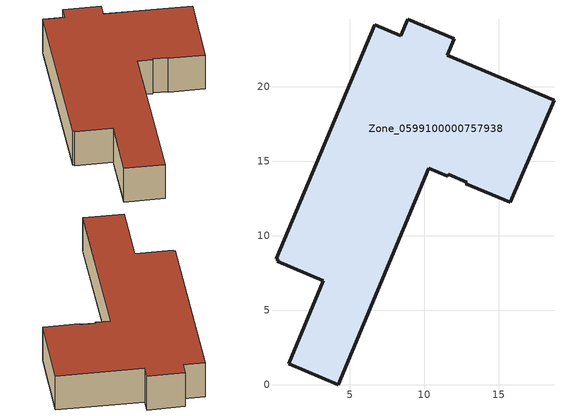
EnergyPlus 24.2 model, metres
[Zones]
Zone_0599100000757938
 floor ground (C_G): 11.55,14 10.28,14.53 4.22,0 0.9,1.41 3.23,6.99 0.14,8.28 0.2,8.41 0.05,8.45 6.66,24.14 8.4,23.41 8.87,24.52 12,23.22 11.52,22.11 18.69,19.1 15.74,12.24 12.79,13.48 12.83,13.57 11.62,14.14 z0
 wall outside (C_F): 15.74,12.24 18.69,19.1 11.52,22.11 12,23.22 8.87,24.52 8.4,23.41 6.66,24.14 0.05,8.45 0.2,8.41 0.14,8.28 3.23,6.99 0.9,1.41 4.22,0 10.28,14.53 11.55,14 11.62,14.14 12.83,13.57 12.79,13.48 15.74,12.24 z0:3.55
 roof outside (C_R): 4.22,0 10.28,14.53 11.55,14 11.62,14.14 12.83,13.57 12.79,13.48 15.74,12.24 18.69,19.1 11.52,22.11 12,23.22 8.87,24.52 8.4,23.41 6.66,24.14 0.05,8.45 0.2,8.41 0.14,8.28 3.23,6.99 0.9,1.41 z3.55
[BUILDING]
Pand.0599100000757938: North Axis=0; Terrain=City; Loads Convergence Tolerance Value=0.04; Temperature Convergence Tolerance Value=0.4; Solar Distribution=FullExterior; Maximum Number of Warmup Days=25; Minimum Number of Warmup Days=1
[Site:Location]
Rotterdam.The.Hague.AP_ZH_NLD Design_Conditions: Latitude=51.96; Longitude=4.45; Time Zone=1; Elevation=-4.5
[SITE:GROUNDTEMPERATURE:BUILDINGSURFACE]
18, 18, 18, 18, 18, 18, 18, 18, 18, 18, 18, 18
[MATERIAL] Thermal Absorptance=0.9; Solar Absorptance=0.7; Visible Absorptance=0.7
Name | Roughness | Thickness | Conductivity | Density | Specific Heat
G.TI.1975-1991 | MediumSmooth | 0.15 | 0.288461 | 540 | 1210
F.TI.1975-1991 | Rough | 0.3 | 0.230769 | 1920 | 840
R.TI.1975-1991 | MediumRough | 0.2 | 0.153846 | 1500 | 1000
[CONSTRUCTION]
C_G: G.TI.1975-1991
C_F: F.TI.1975-1991
C_R: R.TI.1975-1991
[ZONE]
Zone_0599100000757938: Type=1; Multiplier=1; Ceiling Height=Autocalculate; Volume=Autocalculate; Floor Area=autocalculate; Part of Total Floor Area=Yes
[ZONEINFILTRATION:DESIGNFLOWRATE]
Infil_Zone_0599100000757938: Zone or ZoneList or Space or SpaceList=Zone_0599100000757938; Schedule=AlwaysOn; Design Flow Rate Calculation Method=Flow/Area; Flow Rate per Floor Area=0.003; Constant Term Coefficient=1; Temperature Term Coefficient=0; Velocity Term Coefficient=0; Velocity Squared Term Coefficient=0
[HVACTEMPLATE:ZONE:IDEALLOADSAIRSYSTEM]
Zone_0599100000757938: Maximum Heating Supply Air Temperature=50; Minimum Cooling Supply Air Temperature=13; Maximum Heating Supply Air Humidity Ratio=0.0156; Minimum Cooling Supply Air Humidity Ratio=0.0077; Heating Limit=NoLimit; Cooling Limit=NoLimit; Dehumidification Control Type=ConstantSensibleHeatRatio; Cooling Sensible Heat Ratio=0.7; Dehumidification Setpoint=60; Humidification Control Type=None; Humidification Setpoint=30; Outdoor Air Method=None; Outdoor Air Flow Rate per Person=0.00944; Outdoor Air Flow Rate per Zone Floor Area=0; Outdoor Air Flow Rate per Zone=0; Demand Controlled Ventilation Type=None; Outdoor Air Economizer Type=NoEconomizer; Heat Recovery Type=None; Sensible Heat Recovery Effectiveness=0.7; Latent Heat Recovery Effectiveness=0.65
[ZONECONTROL:THERMOSTAT]
ThermostatControl_Zone_0599100000757938: Zone or ZoneList=Zone_0599100000757938; Control Type Schedule=DualSetpointControlType; Control 1=Thermostat_Zone_0599100000757938; Temperature Difference Between Cutout And Setpoint=0
[THERMOSTATSETPOINT:DUALSETPOINT]
Thermostat_Zone_0599100000757938: Heating Setpoint Temperature Schedule=HeatingSetpoint_Zone_0599100000757938; Cooling Setpoint Temperature Schedule=CoolingSetpoint_Zone_0599100000757938
[SCHEDULE:COMPACT]
HeatingSetpoint_Zone_0599100000757938: Through: 12/31, For: AllDays, Until: 24:00, 21
CoolingSetpoint_Zone_0599100000757938: Through: 12/31, For: AllDays, Until: 24:00, 24
DualSetpointControlType: Through: 12/31, For: AllDays, Until: 24:00, 4
AlwaysOn: Through: 12/31, For: AllDays, Until: 24:00, 1
